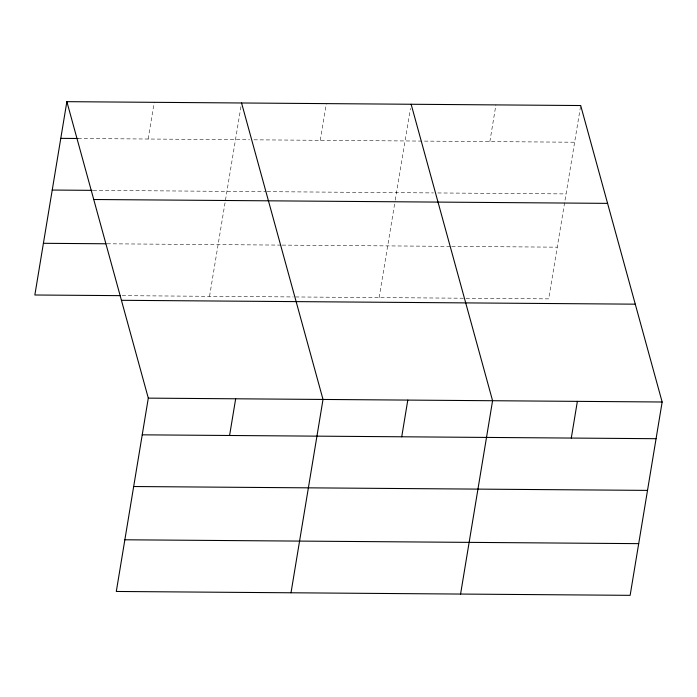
<?xml version="1.0" encoding="UTF-8"?>
<svg xmlns="http://www.w3.org/2000/svg" width="697" height="697" viewBox="0 0 697 697"><rect width="100%" height="100%" fill="white"/><g stroke="black" fill="none" stroke-linecap="round" stroke-linejoin="round"><path stroke-width="0.52" stroke-dasharray="3.48 2.61" d="M148.13 139.025L154.211 102.328M209.553 296.312L241.563 102.982M320.272 140.315L326.344 103.618M379.124 297.584L395.086 201.163M395.26 200.1L410.437 108.453M489.843 141.596L495.916 104.898M580.523 106.58L548.696 298.865L294.343 296.948M78.038 138.494L249.622 139.783M253.969 139.818L574.624 142.232M93.206 190.359L266.062 191.666M267.151 191.666L433.456 192.921M437.803 192.956L566.069 193.914M107.033 243.784L281.161 245.1M282.241 245.109L450.724 246.372M451.813 246.381L557.251 247.174M122.202 295.659L293.254 296.939"/><path stroke-width="1.05" d="M66.86 101.666L148.304 398.135L116.303 591.465L630.14 595.334L662.15 402.003L580.697 105.535L66.86 101.666L34.85 294.997L120.05 295.641M229.583 435.494L235.664 398.797M291.006 592.781L323.016 399.451L241.563 102.982M401.725 436.784L407.797 400.087M460.578 594.053L492.579 400.723L411.134 104.254M571.287 438.065L577.369 401.367M60.778 138.363L78.038 138.494M52.223 190.054L92.126 190.351M93.738 199.508L607.575 203.367M43.406 243.305L105.953 243.776M121.426 300.302L635.272 304.171M148.304 398.135L662.15 402.003M142.232 434.832L656.077 438.701M133.676 486.523L647.522 490.392M124.859 539.783L638.705 543.643"/></g></svg>
